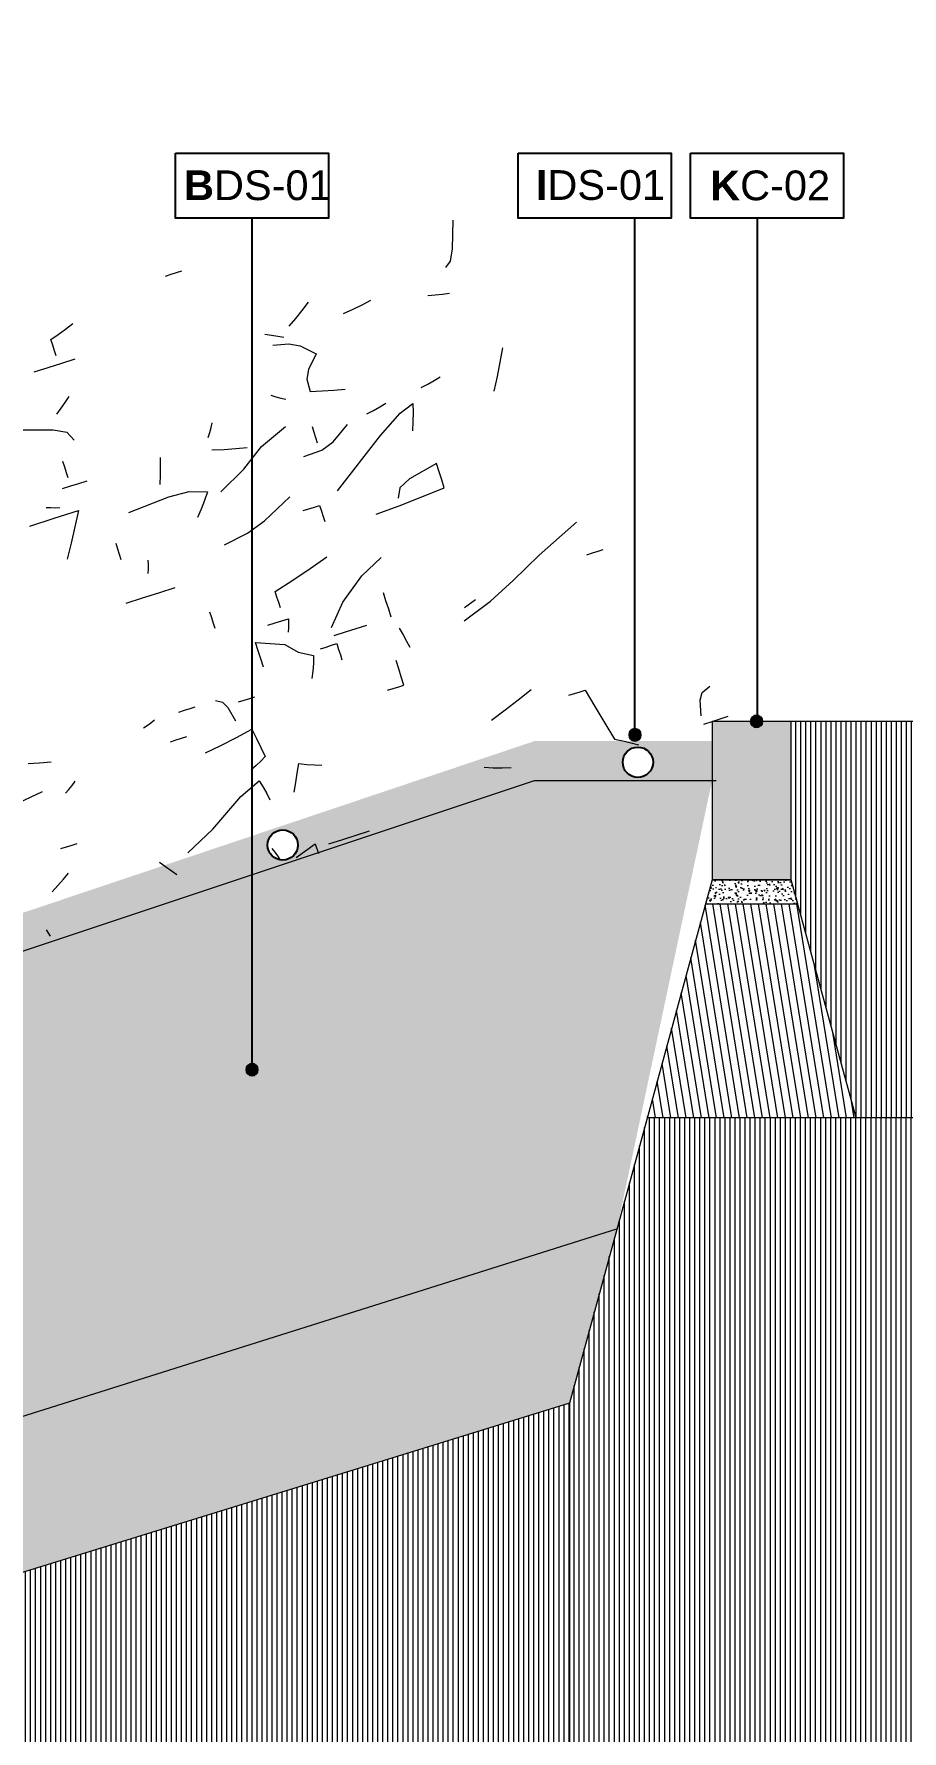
# Model space of a CAD drawing. Header units: metres. Extents: x -325 to 301, y -147 to 149.
# Drawn here: x 17.87 to 18.965, y 114.912 to 117.053 of the extents above; entities that cross this region are included whole.
import ezdxf

# ---------------------------------------------------------------- set-up
doc = ezdxf.new("R2010")
doc.units = ezdxf.units.M
doc.layers.add('-AUX_RIM', color=2, linetype='Continuous', plot=False)
doc.layers.add('0-TX-1_25', color=7, linetype='Continuous', true_color=0x3f4f7f)
for name, color, linetype in [('02-TRAÇ-D-linia 2', 251, 'Continuous'), ('10-DET-encoixinat', 37, 'Continuous'), ('10-DET_TERRENY_compactat', 252, 'Continuous'), ('10-DET_TERRENY_sol estructural', 251, 'Continuous'), ('A-KEYPLAN_HATCH', 7, 'Continuous'), ('A_TEXT_2', 7, 'Continuous')]:
    doc.layers.add(name, color=color, linetype=linetype)
doc.layers.add('03-TR-Paviment_01_Compacted Ground', color=7, linetype='Continuous', lineweight=5, true_color=0xc5a967)
doc.layers.add('3-TR tot_u', color=7, linetype='Continuous', lineweight=5, true_color=0x787878)
for name, color, linetype, lineweight in [('05-VEG-gris 50%', 253, 'Continuous', 18), ('1-CM', 7, 'Continuous', 0), ('3-TR Formigó', 252, 'Continuous', 0), ('3-TR Seleccionat', 44, 'Continuous', 0), ('3_TR_paviment gris', 252, 'Continuous', 5)]:
    doc.layers.add(name, color=color, linetype=linetype, lineweight=lineweight)
doc.styles.get("Standard").update_dxf_attribs({"font": 'arial.ttf'})

# ---------------------------------------------------------------- blocks, each defined once
blk = doc.blocks.new('arbusto')
at = {"color": 0}
for p, q in [((84.2188, 109.7661), (84.2125, 109.7664)), ((84.2256, 109.7656), (84.2188, 109.7661)), ((84.2325, 109.7652), (84.2256, 109.7656)), ((83.8996, 109.7137), (83.8907, 109.7462)), ((84.3608, 109.7336), (84.351, 109.7379)), ((84.3706, 109.7297), (84.3608, 109.7336)), ((84.3804, 109.7261), (84.3706, 109.7297)), ((84.3795, 109.7124), (84.38, 109.7191)), ((84.38, 109.7191), (84.3804, 109.7261)), ((83.9053, 109.7004), (83.8996, 109.7137)), ((83.9126, 109.6947), (83.9053, 109.7004)), ((84.3748, 109.6964), (84.3586, 109.6974)), ((84.3916, 109.6953), (84.3748, 109.6964)), ((84.3792, 109.7061), (84.3795, 109.7124)), ((84.4085, 109.6943), (84.3916, 109.6953)), ((84.0179, 109.6763), (84.0068, 109.6789)), ((84.0295, 109.6738), (84.0179, 109.6763)), ((84.0874, 109.687), (84.0779, 109.6946)), ((84.097, 109.6797), (84.0874, 109.687)), ((84.1066, 109.6728), (84.097, 109.6797)), ((83.9238, 109.6653), (83.9157, 109.6645)), ((83.9322, 109.6665), (83.9238, 109.6653)), ((83.941, 109.6679), (83.9322, 109.6665)), ((84.0414, 109.6718), (84.0295, 109.6738)), ((84.1306, 109.6563), (84.1121, 109.6531)), ((84.1224, 109.6648), (84.116, 109.6622)), ((84.1294, 109.6677), (84.1224, 109.6648)), ((84.1365, 109.6709), (84.1294, 109.6677)), ((84.3821, 109.6508), (84.3761, 109.6562)), ((84.1, 109.6474), (84.0842, 109.6341)), ((84.1121, 109.6531), (84.1, 109.6474)), ((84.3885, 109.6454), (84.3821, 109.6508)), ((84.3951, 109.64), (84.3885, 109.6454)), ((84.0842, 109.6341), (84.0973, 109.6184)), ((84.0973, 109.6184), (84.1019, 109.6078)), ((84.389, 109.6165), (84.383, 109.6057)), ((84.4038, 109.6233), (84.389, 109.6165)), ((84.4397, 109.6323), (84.4038, 109.6233)), ((84.1019, 109.6078), (84.1017, 109.5929)), ((84.142, 109.5968), (84.1368, 109.5938)), ((84.1472, 109.6001), (84.142, 109.5968)), ((83.878, 109.5716), (83.8709, 109.5871)), ((84.0743, 109.5876), (84.0612, 109.5854)), ((84.0878, 109.5901), (84.0743, 109.5876)), ((84.1017, 109.5929), (84.0878, 109.5901)), ((84.1368, 109.5938), (84.1316, 109.5911)), ((84.2242, 109.5804), (84.2215, 109.5856)), ((84.2271, 109.5752), (84.2242, 109.5804)), ((84.4009, 109.5708), (84.4013, 109.5776)), ((84.4013, 109.5776), (84.4017, 109.5845)), ((83.8853, 109.5561), (83.878, 109.5716)), ((83.958, 109.5697), (83.9501, 109.5722)), ((83.9662, 109.5675), (83.958, 109.5697)), ((83.9748, 109.5657), (83.9662, 109.5675)), ((84.0273, 109.5555), (84.0194, 109.5579)), ((84.1724, 109.5444), (84.1398, 109.5605)), ((84.2305, 109.57), (84.2271, 109.5752)), ((84.2925, 109.5511), (84.2901, 109.5613)), ((84.4005, 109.5645), (84.4009, 109.5708)), ((83.8931, 109.5406), (83.8853, 109.5561)), ((83.9888, 109.5498), (83.9912, 109.5396)), ((84.006, 109.5428), (83.9888, 109.5498)), ((83.9912, 109.5396), (83.9939, 109.5294)), ((84.0347, 109.5228), (84.006, 109.5428)), ((84.0354, 109.5532), (84.0273, 109.5555)), ((84.044, 109.5514), (84.0354, 109.5532)), ((84.09, 109.5294), (84.0687, 109.5449)), ((84.108, 109.5324), (84.1084, 109.5387)), ((84.1084, 109.5387), (84.1088, 109.5454)), ((84.1088, 109.5454), (84.1092, 109.5524)), ((84.1991, 109.5242), (84.1724, 109.5444)), ((84.2023, 109.5497), (84.1891, 109.5475)), ((84.2157, 109.5521), (84.2023, 109.5497)), ((84.2296, 109.555), (84.2157, 109.5521)), ((84.2952, 109.541), (84.2925, 109.5511)), ((84.2982, 109.5307), (84.2952, 109.541)), ((84.3899, 109.5552), (84.3799, 109.5558)), ((84.3999, 109.5546), (84.3899, 109.5552)), ((84.4099, 109.5539), (84.3999, 109.5546)), ((84.4339, 109.5374), (84.4288, 109.5358)), ((83.9939, 109.5294), (83.997, 109.5192)), ((84.0993, 109.4728), (84.0347, 109.5228)), ((84.1052, 109.5233), (84.09, 109.5294)), ((84.1273, 109.5212), (84.1052, 109.5233)), ((84.2315, 109.5048), (84.1991, 109.5242)), ((84.3981, 109.5246), (84.407, 109.5071)), ((84.428, 109.5228), (84.3981, 109.5246)), ((84.4237, 109.5344), (84.4186, 109.5334)), ((84.4288, 109.5358), (84.4237, 109.5344)), ((84.4579, 109.5209), (84.428, 109.5228)), ((84.2674, 109.5145), (84.2468, 109.5089)), ((84.2468, 109.5089), (84.2526, 109.4998)), ((84.2526, 109.4998), (84.2588, 109.4911)), ((84.292, 109.5142), (84.2674, 109.5145)), ((84.3419, 109.508), (84.292, 109.5142)), ((84.407, 109.5071), (84.416, 109.4897)), ((84.1903, 109.4595), (84.1548, 109.4794)), ((84.2588, 109.4911), (84.2652, 109.4827)), ((84.416, 109.4897), (84.4249, 109.4729)), ((83.978, 109.4552), (83.9786, 109.4652)), ((83.9786, 109.4652), (83.9792, 109.4752)), ((83.9792, 109.4752), (84.0141, 109.4655)), ((84.0141, 109.4655), (84.0279, 109.4581)), ((84.0279, 109.4581), (84.0326, 109.4469)), ((84.1237, 109.4613), (84.1232, 109.4544)), ((84.1299, 109.4609), (84.1237, 109.4613)), ((84.1367, 109.4605), (84.1299, 109.4609)), ((84.1436, 109.4601), (84.1367, 109.4605)), ((84.2131, 109.4503), (84.1903, 109.4595)), ((84.3638, 109.4566), (84.3642, 109.4629)), ((84.3642, 109.4629), (84.3646, 109.4696)), ((84.3646, 109.4696), (84.365, 109.4765)), ((83.9774, 109.4453), (83.978, 109.4552)), ((84.0053, 109.4416), (83.9774, 109.4453)), ((84.0334, 109.4381), (84.0053, 109.4416)), ((84.0619, 109.4351), (84.0334, 109.4381)), ((84.1228, 109.4476), (84.1224, 109.4414)), ((84.1232, 109.4544), (84.1228, 109.4476)), ((84.2428, 109.444), (84.2131, 109.4503)), ((84.3343, 109.4434), (84.3333, 109.4484)), ((84.3357, 109.4383), (84.3343, 109.4434)), ((84.3373, 109.4332), (84.3357, 109.4383)), ((84.1525, 109.3925), (84.13, 109.4008)), ((84.3308, 109.4085), (84.3108, 109.4097)), ((84.3508, 109.4073), (84.3308, 109.4085)), ((84.3707, 109.4061), (84.3508, 109.4073)), ((84.096, 109.3695), (84.0688, 109.3845)), ((84.1753, 109.3843), (84.1525, 109.3925)), ((84.1986, 109.3766), (84.1753, 109.3843)), ((83.889, 109.3419), (83.8374, 109.3687)), ((84.1251, 109.345), (84.096, 109.3695)), ((84.1974, 109.3566), (84.1978, 109.3629)), ((84.1978, 109.3629), (84.1982, 109.3696)), ((84.1982, 109.3696), (84.1986, 109.3766)), ((84.2772, 109.3517), (84.2776, 109.358)), ((84.2776, 109.358), (84.278, 109.3647)), ((84.278, 109.3647), (84.2785, 109.3717)), ((83.9259, 109.3207), (83.889, 109.3419)), ((84.0758, 109.334), (84.0764, 109.344)), ((84.145, 109.3197), (84.1251, 109.345)), ((84.1915, 109.3419), (84.1925, 109.3369)), ((84.1995, 109.3414), (84.1915, 109.3419)), ((84.2077, 109.3409), (84.1995, 109.3414)), ((84.2164, 109.3404), (84.2077, 109.3409)), ((83.8213, 109.3296), (83.815, 109.33)), ((83.828, 109.3292), (83.8213, 109.3296)), ((83.835, 109.3288), (83.828, 109.3292)), ((83.9574, 109.3036), (83.9259, 109.3207)), ((84.0745, 109.3141), (84.0751, 109.324)), ((84.0751, 109.324), (84.0758, 109.334)), ((84.1925, 109.3369), (84.1939, 109.3318)), ((84.1939, 109.3318), (84.1955, 109.3267)), ((84.2355, 109.3242), (84.2027, 109.3136)), ((84.2348, 109.3142), (84.2355, 109.3242)), ((83.9928, 109.289), (83.9574, 109.3036)), ((83.979, 109.3079), (83.9741, 109.3102)), ((83.9839, 109.3059), (83.979, 109.3079)), ((83.9888, 109.3043), (83.9839, 109.3059)), ((84.0686, 109.2994), (84.0661, 109.2908)), ((84.1175, 109.3114), (84.1045, 109.3122)), ((84.1307, 109.3106), (84.1175, 109.3114)), ((84.1444, 109.3098), (84.1307, 109.3106)), ((84.1438, 109.2998), (84.1434, 109.2928)), ((84.1501, 109.2994), (84.1438, 109.2998)), ((84.1568, 109.299), (84.1501, 109.2994)), ((84.1638, 109.2986), (84.1568, 109.299)), ((84.19, 109.3013), (84.1734, 109.293)), ((84.2027, 109.3136), (84.19, 109.3013)), ((84.2336, 109.2943), (84.2342, 109.3042)), ((84.2342, 109.3042), (84.2348, 109.3142)), ((84.0639, 109.2827), (84.0621, 109.2747)), ((84.0661, 109.2908), (84.0639, 109.2827)), ((84.1429, 109.2861), (84.1426, 109.2798)), ((84.1434, 109.2928), (84.1429, 109.2861)), ((84.1734, 109.293), (84.1759, 109.2841)), ((84.1759, 109.2841), (84.1787, 109.2756)), ((84.0808, 109.2536), (84.0814, 109.2635)), ((84.1787, 109.2756), (84.1819, 109.2674)), ((84.258, 109.2627), (84.2517, 109.2631)), ((84.2648, 109.2623), (84.258, 109.2627)), ((84.2717, 109.2619), (84.2648, 109.2623)), ((84.2854, 109.2588), (84.2805, 109.2413)), ((84.2898, 109.2663), (84.2854, 109.2588)), ((84.2973, 109.2703), (84.2898, 109.2663)), ((84.3285, 109.2684), (84.3222, 109.2688)), ((84.3352, 109.268), (84.3285, 109.2684)), ((84.3422, 109.2676), (84.3352, 109.268)), ((84.377, 109.2635), (84.3721, 109.2657)), ((84.3819, 109.2614), (84.377, 109.2635)), ((84.3868, 109.2598), (84.3819, 109.2614)), ((84.0796, 109.2336), (84.0802, 109.2436)), ((84.0802, 109.2436), (84.0808, 109.2536)), ((84.5145, 109.25), (84.5013, 109.2478)), ((84.5279, 109.2524), (84.5145, 109.25)), ((84.0859, 109.2332), (84.0796, 109.2336)), ((84.0926, 109.2328), (84.0859, 109.2332)), ((84.0996, 109.2324), (84.0926, 109.2328)), ((84.2646, 109.2272), (84.2619, 109.2154)), ((84.2843, 109.2223), (84.2646, 109.2272)), ((84.3041, 109.2178), (84.2843, 109.2223)), ((84.3466, 109.2372), (84.3403, 109.2376)), ((84.3534, 109.2368), (84.3466, 109.2372)), ((84.3603, 109.2364), (84.3534, 109.2368)), ((84.2594, 109.2038), (84.2574, 109.1926)), ((84.2619, 109.2154), (84.2594, 109.2038)), ((84.3238, 109.2136), (84.3041, 109.2178)), ((84.4842, 109.215), (84.4795, 109.219)), ((84.489, 109.2115), (84.4842, 109.215)), ((84.4938, 109.2081), (84.489, 109.2115)), ((84.5491, 109.2111), (84.5194, 109.2166)), ((83.9544, 109.1842), (83.9368, 109.1923)), ((83.9722, 109.1764), (83.9544, 109.1842)), ((84.2574, 109.1926), (84.2635, 109.1885)), ((84.2635, 109.1885), (84.27, 109.1849)), ((84.27, 109.1849), (84.2768, 109.1814)), ((83.8757, 109.176), (83.8694, 109.1544)), ((83.882, 109.1756), (83.8757, 109.176)), ((83.8887, 109.1752), (83.882, 109.1756)), ((83.8957, 109.1748), (83.8887, 109.1752)), ((83.9905, 109.1689), (83.9722, 109.1764)), ((84.2039, 109.1689), (84.1957, 109.1664)), ((84.2124, 109.1716), (84.2039, 109.1689)), ((84.2213, 109.1748), (84.2124, 109.1716)), ((84.2256, 109.1645), (84.2213, 109.1748)), ((84.23, 109.1542), (84.2256, 109.1645)), ((84.2709, 109.1667), (84.2684, 109.1582)), ((84.2963, 109.1542), (84.2709, 109.1667)), ((83.744, 109.1396), (83.7335, 109.1447)), ((83.8694, 109.1544), (83.863, 109.133)), ((84.2344, 109.1439), (84.23, 109.1542)), ((84.2661, 109.15), (84.2643, 109.1421)), ((84.2684, 109.1582), (84.2661, 109.15)), ((84.3373, 109.1252), (84.2963, 109.1542)), ((84.5014, 109.1476), (84.4951, 109.148)), ((84.5082, 109.1472), (84.5014, 109.1476)), ((84.5151, 109.1467), (84.5082, 109.1472)), ((83.7486, 109.1315), (83.744, 109.1396)), ((83.7516, 109.1135), (83.7486, 109.1315)), ((83.863, 109.133), (83.8567, 109.112)), ((84.3723, 109.1054), (84.3373, 109.1252)), ((83.731, 109.1047), (83.7211, 109.1053)), ((83.741, 109.1041), (83.731, 109.1047)), ((83.751, 109.1035), (83.741, 109.1041)), ((83.8392, 109.1031), (83.8309, 109.0986)), ((83.8477, 109.1076), (83.8392, 109.1031)), ((83.8567, 109.112), (83.8477, 109.1076)), ((83.992, 109.1118), (83.9818, 109.1094)), ((84.0022, 109.1144), (83.992, 109.1118)), ((84.0124, 109.1175), (84.0022, 109.1144)), ((84.4072, 109.1033), (84.4018, 109.0966)), ((84.521, 109.1113), (84.5133, 109.1168)), ((84.5289, 109.1058), (84.521, 109.1113)), ((84.5373, 109.1003), (84.5289, 109.1058)), ((84.2737, 109.0814), (84.2716, 109.0765)), ((84.2759, 109.0863), (84.2737, 109.0814)), ((84.3964, 109.0902), (84.391, 109.0842)), ((84.4018, 109.0966), (84.3964, 109.0902)), ((84.1765, 109.0774), (84.1602, 109.0784)), ((84.1932, 109.0763), (84.1765, 109.0774)), ((84.2101, 109.0753), (84.1932, 109.0763)), ((84.2254, 109.0794), (84.2247, 109.0674)), ((84.2511, 109.0691), (84.2254, 109.0794)), ((84.2716, 109.0765), (84.27, 109.0716)), ((84.5548, 109.0591), (84.5523, 109.0506))]:
    blk.add_line(p, q, dxfattribs=at)
blk = doc.blocks.new('hatch keyplan 2')
at = {"layer": 'A-KEYPLAN_HATCH'}
blk.add_lwpolyline([(0, 0.00548), (0.01287, 0.00548), (0.01287, 0), (0, 0)], close=True, dxfattribs=at)
blk = doc.blocks.new('hatch keyplan')
at = {"layer": 'A-KEYPLAN_HATCH'}
blk.add_blockref('hatch keyplan 2', (1.43058, 0.85215), dxfattribs=at)
blk = doc.blocks.new('B-DS01')
at = {"layer": 'A-KEYPLAN_HATCH'}
blk.add_blockref('hatch keyplan', (-1.43058, -0.85215), dxfattribs=at)
at = {"layer": 'A_TEXT_2', "insert": (-0.0008, 0.00403), "char_height": 0.0025, "attachment_point": 1}
blk.add_mtext_dynamic_manual_height_columns('\\pi0.00152;{\\fArial|b1|i0|c0|p34;B}DS-01', width=0.0145619, gutter_width=0.015, heights=[0], dxfattribs=at)
blk = doc.blocks.new('I-06A')
at = {"layer": 'A-KEYPLAN_HATCH'}
blk.add_blockref('hatch keyplan', (-1.43058, -0.85215), dxfattribs=at)
at = {"layer": 'A_TEXT_2', "insert": (-0.0008, 0.00405), "char_height": 0.0025, "attachment_point": 1}
blk.add_mtext_dynamic_manual_height_columns('\\pi0.00229;{\\fArial|b1|i0|c0|p34;I}DS-01', width=0.0145619, gutter_width=0.015, heights=[0], dxfattribs=at)
blk = doc.blocks.new('POINT')
at = {"layer": '0-TX-1_25'}
h = blk.add_hatch(dxfattribs=at)
h.set_pattern_fill('ANGLE', color=256)
h.set_pattern_definition([(0, (-83.747, -12.726), (0, 6.985), [5.08, -1.905]), (90, (-83.747, -12.726), (-6.985, 4e-16), [5.08, -1.905])])
edge = h.paths.add_edge_path()
edge.add_arc((0, 0), 0.0075, 0, 360)
h = blk.add_hatch(color=256, dxfattribs=at)
h.dxf.hatch_style = 1
edge = h.paths.add_edge_path()
edge.add_arc((0, 0), 0.0075, 0, 360)
blk.add_circle((0, 0), 0.0075, dxfattribs=at)
blk = doc.blocks.new('K01B')
at = {"layer": 'A-KEYPLAN_HATCH'}
blk.add_blockref('hatch keyplan', (-1.43058, -0.85215), dxfattribs=at)
at = {"layer": 'A_TEXT_2', "insert": (-0.0008, 0.00402), "char_height": 0.0025, "attachment_point": 1}
blk.add_mtext_dynamic_manual_height_columns('\\pi0.00246;{\\fArial|b1|i0|c0|p34;K}C-02', width=0.0145619, gutter_width=0.015, heights=[0], dxfattribs=at)

msp = doc.modelspace()

# ---------------------------------------------------------------- hatches: boundary and pattern name
at = {"layer": '03-TR-Paviment_01_Compacted Ground'}
h = msp.add_hatch(dxfattribs=at)
h.set_pattern_fill('ANSI31', color=256, scale=0.002, angle=225, style=0)
h.set_pattern_definition([(270, (-180.2987154, 64.0278784), (0.00635, -2e-18), [])])
h.paths.add_polyline_path([(19.7986, 116.1856), (23.7252, 116.1856), (23.7252, 115.6856), (18.907, 115.6856), (18.8252, 115.9856), (18.8252, 116.1856)])
at = {"layer": '10-DET-encoixinat'}
h = msp.add_hatch(dxfattribs=at)
h.set_pattern_fill('CROSS', color=256, scale=0.002, angle=91)
h.set_pattern_definition([(91, (1.196562, 26.758981), (-0.0129197113, 0.0124764202), [0.00635, -0.01905]), (181, (1.199681, 26.762211), (-0.0124764202, -0.0129197113), [0.00635, -0.01905])])
h.paths.add_polyline_path([(16.1833, 115.3383), (18.5007, 116.1107), (18.7252, 116.1107), (18.6051, 115.5453), (17.0834, 115.0654), (16.1837, 114.7817)])
at = {"layer": '10-DET_TERRENY_compactat'}
h = msp.add_hatch(dxfattribs=at)
h.set_pattern_fill('HEX', color=256, scale=0.002, angle=0.57823)
edge = h.paths.add_edge_path(flags=16)
edge.add_arc((18.1835, 116.0296), 0.0191, 0, 360)
h.paths.add_polyline_path([(12.7252, 115.1856), (15.7252, 115.1856), (18.5007, 116.1107), (18.7252, 116.1107), (18.7252, 116.1607), (18.5011, 116.1607), (15.721, 115.2279), (12.7252, 115.2279)])
edge = h.paths.add_edge_path(flags=16)
edge.add_arc((18.6316, 116.134), 0.0191, 0, 360)
edge = h.paths.add_edge_path(flags=16)
edge.add_arc((17.4283, 115.7758), 0.0191, 0, 360)
edge = h.paths.add_edge_path(flags=16)
edge.add_arc((17.8048, 115.897), 0.0191, 0, 360)
edge = h.paths.add_edge_path(flags=16)
edge.add_arc((16.5807, 115.4898), 0.0191, 0, 360)
edge = h.paths.add_edge_path(flags=16)
edge.add_arc((16.2041, 115.3686), 0.0191, 0, 360)
edge = h.paths.add_edge_path(flags=16)
edge.add_arc((15.7352, 115.2151), 0.0191, 0, 360)
edge = h.paths.add_edge_path()
edge.add_arc((15.0349, 115.2047), 0.0191, 0, 360)
edge = h.paths.add_edge_path()
edge.add_arc((14.5349, 115.2047), 0.0191, 0, 360)
edge = h.paths.add_edge_path()
edge.add_arc((13.5349, 115.2047), 0.0191, 0, 360)
edge = h.paths.add_edge_path()
edge.add_arc((14.0349, 115.2047), 0.0191, 0, 360)
edge = h.paths.add_edge_path()
edge.add_arc((13.0349, 115.2047), 0.0191, 0, 360)
at = {"layer": '10-DET_TERRENY_sol estructural'}
h = msp.add_hatch(dxfattribs=at)
h.set_pattern_fill('AR-SAND', color=256, scale=0.0002, angle=-44.3017)
h.set_pattern_definition([(353.198293, (-4.791182, 120.9574755), (0.006607463, 0.0072286904), [0, -0.0077216, 0, -0.008636, 0, -0.008255]), (323.198293, (-4.791182, 120.957476), (0.016447362, 0.003980962), [0, -0.0041656, 0, -0.0069596, 0, -0.002667]), (283.198293, (-4.795654, 120.96184), (0.0113418964, -0.0110285894), [0, -0.00254, 0, -0.009144, 0, -0.011938]), (273.198293, (-4.795654, 120.96184), (0.0140431584, -0.00747503), [0, -0.00127, 0, -0.0059944, 0, -0.006858])])
h.paths.add_polyline_path([(18.5451, 115.3253), (18.6051, 115.5453), (15.5618, 114.5856), (15.5073, 114.3856)])
at = {"layer": '3-TR Formigó'}
h = msp.add_hatch(dxfattribs=at)
h.set_pattern_fill('ANSI31', color=256, scale=0.003, angle=234.1752, style=0)
h.set_pattern_definition([(279.17524, (21.609385, 115.785561), (0.00940313, 0.001518806), [])])
h.paths.add_polyline_path([(18.6434, 115.6856), (18.907, 115.6856), (18.8334, 115.9556), (18.717, 115.9556)])
at = {"layer": '3-TR Seleccionat'}
h = msp.add_hatch(dxfattribs=at)
h.set_pattern_fill('ANSI31', color=256, scale=0.002, angle=45, style=0)
h.set_pattern_definition([(90, (1.196562, 26.758981), (-0.00635, 0), [])])
h.paths.add_polyline_path([(12.7252, 113.759), (12.7252, 114.0324), (15.4111, 114.0324), (15.5073, 114.3856), (18.5451, 115.3253), (18.6431, 115.6845), (23.7264, 115.6856), (23.724, 113.759)])
at = {"layer": '3-TR tot_u'}
h = msp.add_hatch(dxfattribs=at)
h.set_pattern_fill('AR-CONC', color=256, scale=9e-05, angle=90.2664)
h.set_pattern_definition([(140.266414, (-64.709167, 93.15904), (0.0013582613, 0.0164031132), [0.0017145, -0.0188595]), (85.266414, (-64.709167, 93.15904), (-0.0171801815, -0.0032518273), [0.0013716, -0.0150876526]), (190.71786, (-64.709054, 93.160408), (-0.0158219194, 0.0131512858), [0.0014571008, -0.016028122]), (136.450614, (-64.71374, 93.15902), (0.003670327, 0.024414444), [0.00257175, -0.02828925]), (186.901972, (-64.713433, 93.161054), (-0.0223674596, 0.021262598), [0.002185652, -0.024042205]), (81.450565, (-64.71374, 93.15902), (-0.0223674596, 0.021262598), [0.002057397, -0.022631376]), (111.266414, (-64.712607, 93.161311), (0.0091403206, 0.0136879438), [0.0017145, -0.0188595]), (56.266414, (-64.712607, 93.16131), (-0.0166026007, 0.0054850432), [0.0013716, -0.0150876]), (161.71786, (-64.711845, 93.162451), (-0.0074622802, 0.019172987), [0.0014571008, -0.0160280944]), (127.766414, (-64.709167, 93.1590406), (-0.00761116375, 0.0002425866), [0, -0.01490472, 0, -0.0153162, 0, -0.01514475]), (97.766414, (-64.709167, 93.159041), (-0.009044117, 0.0059717809), [0, -0.00873252, 0, -0.01456182, 0, -0.00577215]), (57.766414, (-64.7091435, 93.153943), (0.0004588393, 0.012205419), [0, -0.005715, 0, -0.0178308, 0, -0.0236601]), (47.766414, (-64.709133, 93.151657), (-0.0023503487, 0.0133208417), [0, -0.0074295, 0, -0.01184148, 0, -0.0168021])])
h.paths.add_polyline_path([(18.8334, 115.9556), (18.8252, 115.9856), (18.7252, 115.9856), (18.717, 115.9556)])
at = {"layer": '3_TR_paviment gris'}
msp.add_hatch(color=256, dxfattribs=at).paths.add_polyline_path([(18.8252, 116.1856), (18.7252, 116.1856), (18.7252, 115.9856), (18.8252, 115.9856)])

# ---------------------------------------------------------------- linework, layer by layer
at = {"layer": '-AUX_RIM'}
for radius in [4.6517, 4.6517, 4.3795, 4.3795]:
    msp.add_circle((17.1034, 114.8448), radius, dxfattribs=at)
at = {"layer": '0-TX-1_25'}
for points in [[(18.1447, 115.7462), (18.1447, 116.8203)], [(18.6279, 116.1686), (18.6279, 116.8203)]]:
    msp.add_lwpolyline(points, dxfattribs=at)
at = {"layer": '0-TX-1_25', "elevation": 0}
msp.add_lwpolyline([(18.7827, 116.1855), (18.7827, 116.8203)], dxfattribs=at)
at = {"layer": '02-TRAÇ-D-linia 2'}
for centre in [(18.6316, 116.134), (18.1835, 116.0296)]:
    msp.add_circle(centre, 0.0191, dxfattribs=at)
at = {"layer": '1-CM'}
for p, q in [((23.7252, 116.1856, 0), (18.7289, 116.1856, 0)), ((23.7252, 115.6856, 0), (18.6434, 115.6856, 0)), ((18.5453, 115.3253), (18.5453, 113.759))]:
    msp.add_line(p, q, dxfattribs=at)
for points in [[(18.7252, 115.9856), (18.8252, 115.9856), (18.8252, 116.1856), (18.7252, 116.1856)], [(18.8334, 115.9556), (18.8252, 115.9856), (18.7252, 115.9856), (18.717, 115.9556)]]:
    msp.add_lwpolyline(points, close=True, dxfattribs=at)
for points in [[(18.5007, 116.1107), (15.7252, 115.1856)], [(18.7302, 116.1107), (18.5007, 116.1107)], [(18.907, 115.6856), (18.8252, 115.9856), (18.7252, 115.9856), (18.5451, 115.3253)], [(15.5618, 114.5856), (18.6051, 115.5453)], [(18.5451, 115.3253), (15.5073, 114.3856)]]:
    msp.add_lwpolyline(points, dxfattribs=at)

# ---------------------------------------------------------------- block references
at = {"color": 244, "true_color": 0x991b1e, "xscale": 14.99999999999007, "yscale": 14.99999999999007, "zscale": 14.99999999999007}
msp.add_blockref('K01B', (18.6979, 116.8203, 0), dxfattribs=at)
at = {"layer": '0-TX-1_25', "xscale": 15, "yscale": 15, "zscale": 15}
for name, p in [('B-DS01', (18.0481, 116.8203)), ('I-06A', (18.4805, 116.8203))]:
    msp.add_blockref(name, p, dxfattribs=at)
at = {"layer": '0-TX-1_25', "xscale": -1}
for p in [(18.7814, 116.1856), (18.6279, 116.1686), (18.1447, 115.7462)]:
    msp.add_blockref('POINT', p, dxfattribs=at)
at = {"layer": '05-VEG-gris 50%', "xscale": -1.080001674432827, "yscale": 1.080001674432827, "zscale": 1.080001674432827, "rotation": 14.20189196332591}
msp.add_blockref('arbusto', (135.3105, 24.1428), dxfattribs=at)

doc.saveas('drawing.dxf')
